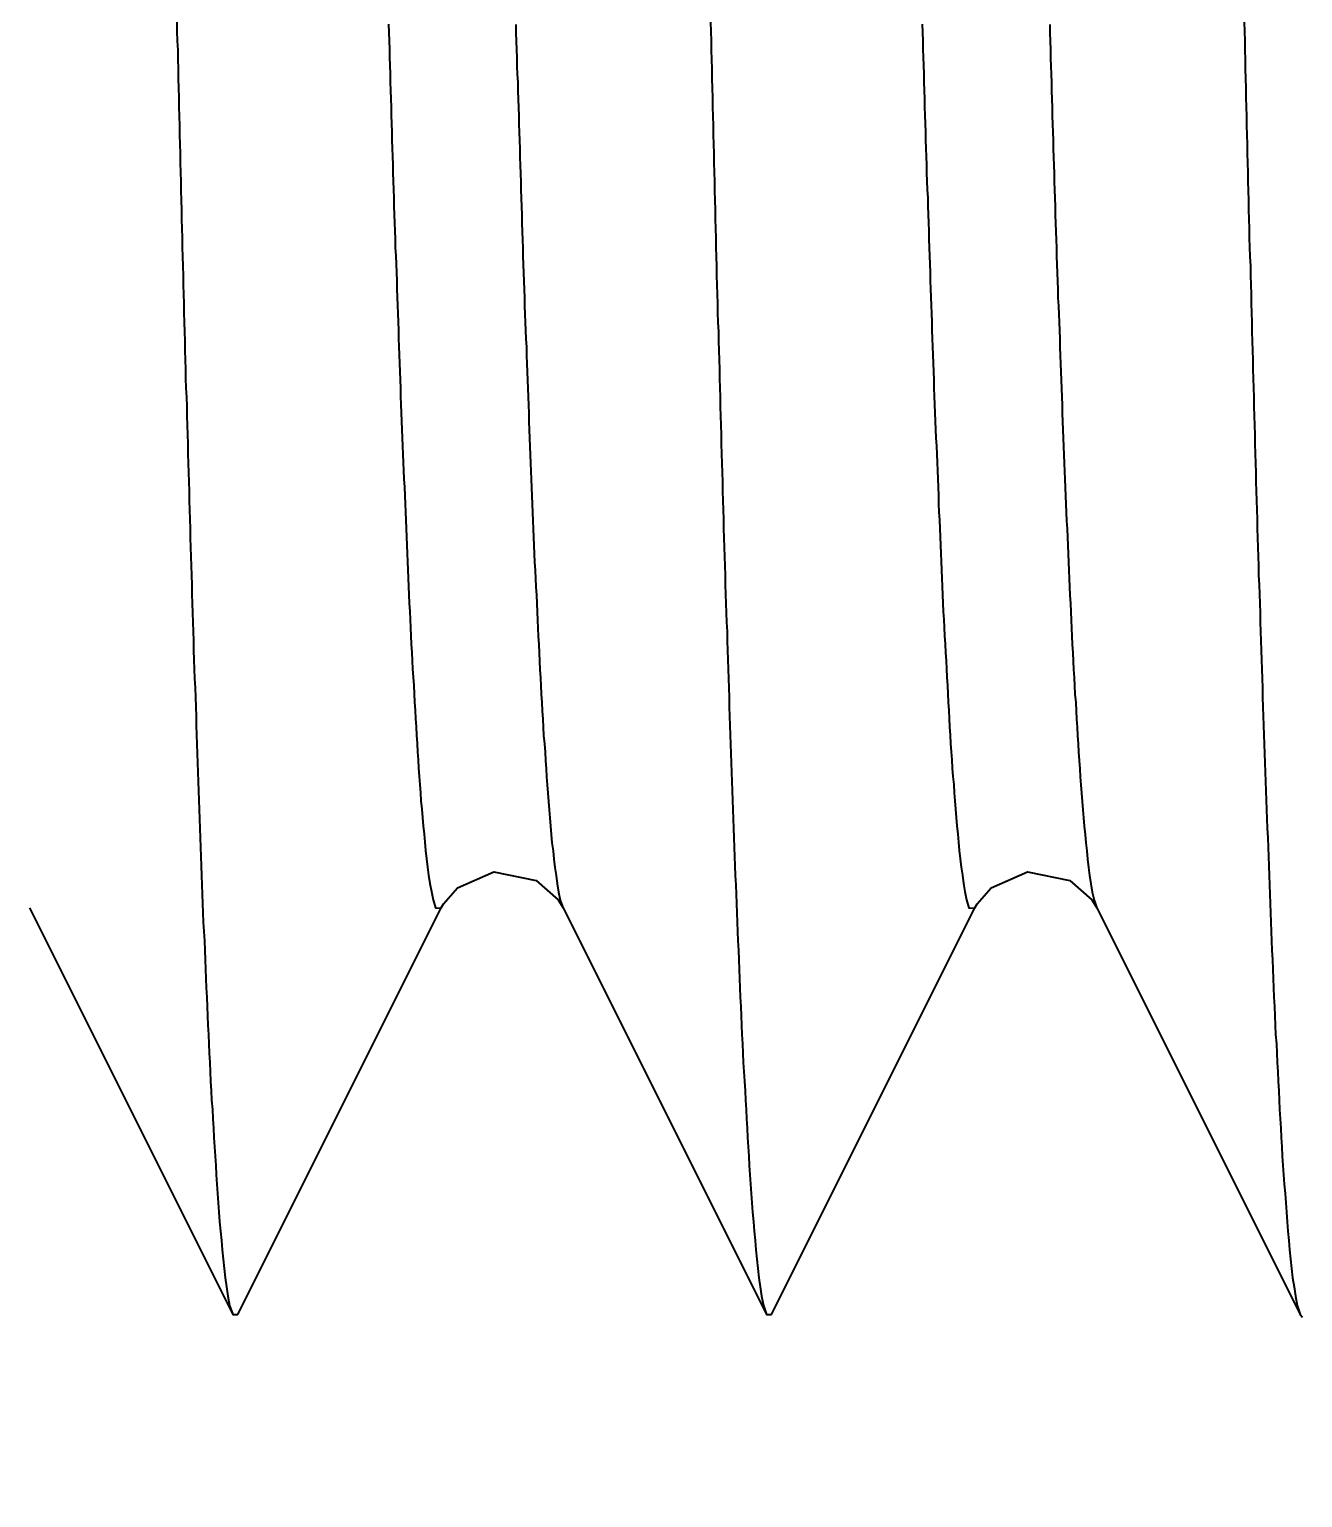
# Model space of a CAD drawing. Header units: millimetres. Extents: x 0 to 3800, y -67 to 2530.
# Drawn here: x 2236.872 to 2240.546, y 875.856 to 880.093 of the extents above; entities that cross this region are included whole.
import ezdxf

# ---------------------------------------------------------------- set-up
doc = ezdxf.new("R2010")
doc.units = ezdxf.units.MM
doc.layers.add('내부선 및 부속', color=4, linetype='Continuous')
doc.layers.add('치수선', color=7, linetype='Continuous')
doc.styles.add('____', font='')
doc.styles.get('____').set_extended_font_data('굴림')
doc.dimstyles.new('MSADIM', dxfattribs={"dimtxt": 33, "dimasz": 17, "dimexe": 10, "dimexo": 7.5, "dimgap": 10, "dimtad": 0, "dimtih": 1, "dimtoh": 1, "dimdec": 0, "dimzin": 1, "dimdsep": 46, "dimtxsty": '____', "dimcen": 11.25, "dimadec": 0, "dimazin": 0, "dimtfac": 1, "dimtdec": 0, "dimtix": 1, "dimtmove": 0, "dimatfit": 3, "dimfxl": 1, "dimtolj": 1, "dimtzin": 1, "dimarcsym": 0})

# ---------------------------------------------------------------- blocks, each defined once
blk = doc.blocks.new('*D36')
at = {"layer": '치수선', "color": 0, "linetype": 'Continuous', "lineweight": -2, "transparency": 16777216}
for p, q in [((2185.0236, 892.8024), (2164.7346, 892.8024)), ((2174.7346, 875.8024), (2174.7346, 782.8857)), ((2174.7346, 644.8024), (2174.7346, 737.2532)), ((2277.0236, 627.8024), (2164.7346, 627.8024))]:
    blk.add_line(p, q, dxfattribs=at)
at = {"layer": '치수선', "color": 0, "linetype": 'Continuous', "transparency": 16777216}
for points in [[(2171.9013, 875.8024), (2177.5679, 875.8024), (2174.7346, 892.8024)], [(2171.9013, 644.8024), (2177.5679, 644.8024), (2174.7346, 627.8024)]]:
    blk.add_solid(points, dxfattribs=at)
at = {"layer": '치수선', "color": 0, "linetype": 'Continuous', "transparency": 16777216, "insert": (2174.7346, 760.0695), "char_height": 25, "attachment_point": 5, "style": '____'}
blk.add_mtext('\\A1;265', dxfattribs=at)
blk = doc.blocks.new('*D37')
at = {"layer": '치수선', "color": 0, "linetype": 'Continuous', "lineweight": -2, "transparency": 16777216}
for p, q in [((2157.2346, 892.8024), (2094.528, 892.8024)), ((2104.528, 875.8024), (2104.528, 597.3935)), ((2104.528, 274.8024), (2104.528, 551.761)), ((2237.0236, 257.8024), (2094.528, 257.8024))]:
    blk.add_line(p, q, dxfattribs=at)
at = {"layer": '치수선', "color": 0, "linetype": 'Continuous', "transparency": 16777216}
for points in [[(2101.6947, 875.8024), (2107.3613, 875.8024), (2104.528, 892.8024)], [(2101.6947, 274.8024), (2107.3613, 274.8024), (2104.528, 257.8024)]]:
    blk.add_solid(points, dxfattribs=at)
at = {"layer": '치수선', "color": 0, "linetype": 'Continuous', "transparency": 16777216, "insert": (2104.528, 574.5773), "char_height": 25, "attachment_point": 5, "style": '____'}
blk.add_mtext('\\A1;635', dxfattribs=at)

msp = doc.modelspace()

# ---------------------------------------------------------------- linework, layer by layer
at = {"layer": '내부선 및 부속', "linetype": 'Continuous'}
for p, q in [((2236.8719, 877.558), (2237.4587, 876.3849)), ((2237.4733, 876.3849), (2238.0602, 877.558)), ((2238.4117, 877.558), (2238.9985, 876.3849)), ((2239.0132, 876.3849), (2239.6, 877.558)), ((2239.9515, 877.558), (2240.5384, 876.3849)), ((2237.4587, 876.3849), (2237.4733, 876.3849)), ((2238.9985, 876.3849), (2239.0132, 876.3849)), ((2240.5384, 876.3849), (2240.5457, 876.3776))]:
    msp.add_line(p, q, dxfattribs=at)
at = {"layer": '내부선 및 부속', "linetype": 'Continuous', "flags": 128}
for points in [[(2237.2978, 880.1137), (2237.2978, 880.0867), (2237.2988, 880.0597), (2237.2998, 880.0327), (2237.2998, 880.0057), (2237.3008, 879.9787), (2237.3008, 879.9517), (2237.3018, 879.9237), (2237.3028, 879.8967), (2237.3028, 879.8697), (2237.3038, 879.8427), (2237.3048, 879.8157), (2237.3048, 879.7887), (2237.3058, 879.7617), (2237.3068, 879.7347), (2237.3068, 879.7077), (2237.3078, 879.6807), (2237.3088, 879.6537), (2237.3088, 879.6267), (2237.3098, 879.5997), (2237.3108, 879.5727), (2237.3108, 879.5457), (2237.3118, 879.5187), (2237.3128, 879.4917), (2237.3128, 879.4647), (2237.3138, 879.4377), (2237.3148, 879.4097), (2237.3158, 879.3827), (2237.3158, 879.3557), (2237.3168, 879.3287), (2237.3178, 879.3017), (2237.3178, 879.2747), (2237.3178, 879.2747), (2237.3188, 879.2477), (2237.3198, 879.2207), (2237.3208, 879.1937), (2237.3208, 879.1667), (2237.3218, 879.1397), (2237.3228, 879.1127), (2237.3228, 879.0857), (2237.3238, 879.0587), (2237.3248, 879.0317), (2237.3258, 879.0047), (2237.3258, 878.9777), (2237.3268, 878.9507), (2237.3278, 878.9237), (2237.3288, 878.8967), (2237.3288, 878.8687), (2237.3298, 878.8417), (2237.3308, 878.8147), (2237.3318, 878.7877), (2237.3328, 878.7607), (2237.3328, 878.7337), (2237.3338, 878.7067), (2237.3348, 878.6797), (2237.3358, 878.6527), (2237.3358, 878.6257), (2237.3368, 878.5987), (2237.3378, 878.5717), (2237.3388, 878.5447), (2237.3398, 878.5177), (2237.3408, 878.4907), (2237.3408, 878.4637), (2237.3418, 878.4367), (2237.3428, 878.4097), (2237.3438, 878.3827), (2237.3448, 878.3557), (2237.3458, 878.3287), (2237.3458, 878.3017), (2237.3468, 878.2737), (2237.3478, 878.2467), (2237.3488, 878.2197), (2237.3498, 878.1927), (2237.3508, 878.1657), (2237.3518, 878.1387), (2237.3528, 878.1117), (2237.3528, 878.0847), (2237.3538, 878.0577), (2237.3548, 878.0307), (2237.3558, 878.0037), (2237.3568, 877.9767), (2237.3578, 877.9497), (2237.3588, 877.9227), (2237.3598, 877.8957), (2237.3608, 877.8687), (2237.3618, 877.8417), (2237.3628, 877.8147), (2237.3638, 877.7877), (2237.3648, 877.7607), (2237.3658, 877.7337), (2237.3668, 877.7067), (2237.3678, 877.6797), (2237.3688, 877.6517), (2237.3698, 877.6247), (2237.3708, 877.5977), (2237.3718, 877.5707), (2237.3728, 877.5437), (2237.3738, 877.5167), (2237.3748, 877.4897), (2237.3768, 877.4627), (2237.3778, 877.4357), (2237.3788, 877.4087), (2237.3798, 877.3817), (2237.3808, 877.3547), (2237.3818, 877.3277), (2237.3838, 877.3007), (2237.3848, 877.2737), (2237.3858, 877.2467), (2237.3868, 877.2197), (2237.3888, 877.1927), (2237.3898, 877.1657), (2237.3908, 877.1387), (2237.3928, 877.1117), (2237.3938, 877.0847), (2237.3948, 877.0577), (2237.3968, 877.0307), (2237.3978, 877.0037), (2237.3998, 876.9767), (2237.4008, 876.9497), (2237.4028, 876.9227), (2237.4038, 876.8957), (2237.4058, 876.8687), (2237.4078, 876.8417), (2237.4098, 876.8147), (2237.4108, 876.7877), (2237.4128, 876.7607), (2237.4148, 876.7337), (2237.4168, 876.7067), (2237.4188, 876.6797), (2237.4208, 876.6527), (2237.4238, 876.6257), (2237.4258, 876.5987), (2237.4278, 876.5717), (2237.4278, 876.5717), (2237.4308, 876.5447), (2237.4338, 876.5177), (2237.4368, 876.4907), (2237.4408, 876.4647), (2237.4448, 876.4377), (2237.4498, 876.4107), (2237.4588, 876.3847), (2237.4588, 876.3847)], [(2237.9078, 880.1077), (2237.9088, 880.0837), (2237.9098, 880.0597), (2237.9108, 880.0357), (2237.9108, 880.0127), (2237.9118, 879.9887), (2237.9128, 879.9647), (2237.9128, 879.9407), (2237.9138, 879.9167), (2237.9148, 879.8927), (2237.9158, 879.8687), (2237.9158, 879.8457), (2237.9168, 879.8217), (2237.9178, 879.7977), (2237.9178, 879.7737), (2237.9188, 879.7497), (2237.9198, 879.7257), (2237.9208, 879.7017), (2237.9208, 879.6787), (2237.9218, 879.6547), (2237.9228, 879.6307), (2237.9238, 879.6067), (2237.9238, 879.5827), (2237.9248, 879.5587), (2237.9258, 879.5347), (2237.9268, 879.5117), (2237.9278, 879.4877), (2237.9278, 879.4637), (2237.9288, 879.4397), (2237.9298, 879.4157), (2237.9298, 879.4157), (2237.9308, 879.3917), (2237.9318, 879.3677), (2237.9318, 879.3447), (2237.9328, 879.3207), (2237.9338, 879.2967), (2237.9348, 879.2727), (2237.9358, 879.2487), (2237.9368, 879.2247), (2237.9368, 879.2007), (2237.9378, 879.1777), (2237.9388, 879.1537), (2237.9398, 879.1297), (2237.9408, 879.1057), (2237.9418, 879.0817), (2237.9428, 879.0577), (2237.9428, 879.0337), (2237.9438, 879.0107), (2237.9448, 878.9867), (2237.9458, 878.9627), (2237.9468, 878.9387), (2237.9478, 878.9147), (2237.9488, 878.8907), (2237.9498, 878.8677), (2237.9508, 878.8437), (2237.9518, 878.8197), (2237.9528, 878.7957), (2237.9538, 878.7717), (2237.9548, 878.7477), (2237.9558, 878.7237), (2237.9568, 878.7007), (2237.9578, 878.6767), (2237.9588, 878.6527), (2237.9598, 878.6287), (2237.9608, 878.6047), (2237.9618, 878.5807), (2237.9628, 878.5577), (2237.9638, 878.5337), (2237.9648, 878.5097), (2237.9658, 878.4857), (2237.9668, 878.4617), (2237.9678, 878.4377), (2237.9698, 878.4137), (2237.9708, 878.3907), (2237.9718, 878.3667), (2237.9728, 878.3427), (2237.9738, 878.3187), (2237.9758, 878.2947), (2237.9768, 878.2707), (2237.9778, 878.2477), (2237.9788, 878.2237), (2237.9808, 878.1997), (2237.9818, 878.1757), (2237.9828, 878.1517), (2237.9848, 878.1277), (2237.9858, 878.1047), (2237.9878, 878.0807), (2237.9888, 878.0567), (2237.9908, 878.0327), (2237.9918, 878.0087), (2237.9938, 877.9857), (2237.9948, 877.9617), (2237.9968, 877.9377), (2237.9988, 877.9137), (2238.0008, 877.8897), (2238.0018, 877.8667), (2238.0038, 877.8427), (2238.0058, 877.8187), (2238.0078, 877.7947), (2238.0108, 877.7707), (2238.0128, 877.7477), (2238.0148, 877.7237), (2238.0178, 877.6997), (2238.0208, 877.6757), (2238.0238, 877.6527), (2238.0278, 877.6287), (2238.0318, 877.6057), (2238.0368, 877.5817), (2238.0438, 877.5587), (2238.0598, 877.5577), (2238.0598, 877.5577)], [(2238.2758, 880.1067), (2238.2758, 880.0827), (2238.2768, 880.0587), (2238.2778, 880.0347), (2238.2788, 880.0107), (2238.2788, 879.9867), (2238.2798, 879.9637), (2238.2808, 879.9397), (2238.2808, 879.9157), (2238.2818, 879.8917), (2238.2828, 879.8677), (2238.2838, 879.8437), (2238.2838, 879.8197), (2238.2848, 879.7967), (2238.2858, 879.7727), (2238.2868, 879.7487), (2238.2868, 879.7247), (2238.2878, 879.7007), (2238.2888, 879.6767), (2238.2898, 879.6527), (2238.2898, 879.6297), (2238.2908, 879.6057), (2238.2918, 879.5817), (2238.2928, 879.5577), (2238.2928, 879.5337), (2238.2938, 879.5097), (2238.2948, 879.4857), (2238.2958, 879.4627), (2238.2958, 879.4387), (2238.2958, 879.4387), (2238.2968, 879.4147), (2238.2978, 879.3907), (2238.2988, 879.3667), (2238.2998, 879.3427), (2238.3008, 879.3187), (2238.3008, 879.2957), (2238.3018, 879.2717), (2238.3028, 879.2477), (2238.3038, 879.2237), (2238.3048, 879.1997), (2238.3058, 879.1757), (2238.3058, 879.1517), (2238.3068, 879.1287), (2238.3078, 879.1047), (2238.3088, 879.0807), (2238.3098, 879.0567), (2238.3108, 879.0327), (2238.3118, 879.0087), (2238.3128, 878.9857), (2238.3128, 878.9617), (2238.3138, 878.9377), (2238.3148, 878.9137), (2238.3158, 878.8897), (2238.3168, 878.8657), (2238.3178, 878.8417), (2238.3188, 878.8187), (2238.3198, 878.7947), (2238.3208, 878.7707), (2238.3218, 878.7467), (2238.3228, 878.7227), (2238.3238, 878.6987), (2238.3248, 878.6747), (2238.3258, 878.6517), (2238.3268, 878.6277), (2238.3278, 878.6037), (2238.3288, 878.5797), (2238.3298, 878.5557), (2238.3308, 878.5317), (2238.3318, 878.5087), (2238.3328, 878.4847), (2238.3348, 878.4607), (2238.3358, 878.4367), (2238.3368, 878.4127), (2238.3378, 878.3887), (2238.3388, 878.3657), (2238.3398, 878.3417), (2238.3418, 878.3177), (2238.3428, 878.2937), (2238.3438, 878.2697), (2238.3448, 878.2457), (2238.3468, 878.2217), (2238.3478, 878.1987), (2238.3488, 878.1747), (2238.3508, 878.1507), (2238.3518, 878.1267), (2238.3538, 878.1027), (2238.3548, 878.0797), (2238.3558, 878.0557), (2238.3578, 878.0317), (2238.3598, 878.0077), (2238.3608, 877.9837), (2238.3628, 877.9597), (2238.3638, 877.9367), (2238.3658, 877.9127), (2238.3678, 877.8887), (2238.3698, 877.8647), (2238.3718, 877.8407), (2238.3738, 877.8177), (2238.3758, 877.7937), (2238.3778, 877.7697), (2238.3798, 877.7457), (2238.3828, 877.7227), (2238.3848, 877.6987), (2238.3878, 877.6747), (2238.3918, 877.6517), (2238.3948, 877.6277), (2238.3988, 877.6037), (2238.4038, 877.5807), (2238.4118, 877.5577), (2238.4118, 877.5577)], [(2238.8368, 880.1137), (2238.8378, 880.0867), (2238.8388, 880.0597), (2238.8388, 880.0327), (2238.8398, 880.0057), (2238.8408, 879.9787), (2238.8408, 879.9517), (2238.8418, 879.9237), (2238.8428, 879.8967), (2238.8428, 879.8697), (2238.8438, 879.8427), (2238.8448, 879.8157), (2238.8448, 879.7887), (2238.8458, 879.7617), (2238.8468, 879.7347), (2238.8468, 879.7077), (2238.8478, 879.6807), (2238.8488, 879.6537), (2238.8488, 879.6267), (2238.8498, 879.5997), (2238.8508, 879.5727), (2238.8508, 879.5457), (2238.8518, 879.5187), (2238.8528, 879.4917), (2238.8528, 879.4647), (2238.8538, 879.4377), (2238.8548, 879.4097), (2238.8548, 879.3827), (2238.8558, 879.3557), (2238.8568, 879.3287), (2238.8578, 879.3017), (2238.8578, 879.2747), (2238.8578, 879.2747), (2238.8588, 879.2477), (2238.8598, 879.2207), (2238.8598, 879.1937), (2238.8608, 879.1667), (2238.8618, 879.1397), (2238.8628, 879.1127), (2238.8628, 879.0857), (2238.8638, 879.0587), (2238.8648, 879.0317), (2238.8648, 879.0047), (2238.8658, 878.9777), (2238.8668, 878.9507), (2238.8678, 878.9237), (2238.8678, 878.8967), (2238.8688, 878.8687), (2238.8698, 878.8417), (2238.8708, 878.8147), (2238.8718, 878.7877), (2238.8718, 878.7607), (2238.8728, 878.7337), (2238.8738, 878.7067), (2238.8748, 878.6797), (2238.8748, 878.6527), (2238.8758, 878.6257), (2238.8768, 878.5987), (2238.8778, 878.5717), (2238.8788, 878.5447), (2238.8798, 878.5177), (2238.8798, 878.4907), (2238.8808, 878.4637), (2238.8818, 878.4367), (2238.8828, 878.4097), (2238.8838, 878.3827), (2238.8848, 878.3557), (2238.8848, 878.3287), (2238.8858, 878.3017), (2238.8868, 878.2737), (2238.8878, 878.2467), (2238.8888, 878.2197), (2238.8898, 878.1927), (2238.8908, 878.1657), (2238.8908, 878.1387), (2238.8918, 878.1117), (2238.8928, 878.0847), (2238.8938, 878.0577), (2238.8948, 878.0307), (2238.8958, 878.0037), (2238.8968, 877.9767), (2238.8978, 877.9497), (2238.8988, 877.9227), (2238.8998, 877.8957), (2238.9008, 877.8687), (2238.9018, 877.8417), (2238.9028, 877.8147), (2238.9038, 877.7877), (2238.9048, 877.7607), (2238.9058, 877.7337), (2238.9068, 877.7067), (2238.9078, 877.6797), (2238.9088, 877.6517), (2238.9098, 877.6247), (2238.9108, 877.5977), (2238.9118, 877.5707), (2238.9128, 877.5437), (2238.9138, 877.5167), (2238.9148, 877.4897), (2238.9158, 877.4627), (2238.9178, 877.4357), (2238.9188, 877.4087), (2238.9198, 877.3817), (2238.9208, 877.3547), (2238.9218, 877.3277), (2238.9228, 877.3007), (2238.9248, 877.2737), (2238.9258, 877.2467), (2238.9268, 877.2197), (2238.9278, 877.1927), (2238.9298, 877.1657), (2238.9308, 877.1387), (2238.9318, 877.1117), (2238.9338, 877.0847), (2238.9348, 877.0577), (2238.9368, 877.0307), (2238.9378, 877.0037), (2238.9398, 876.9767), (2238.9408, 876.9497), (2238.9428, 876.9227), (2238.9438, 876.8957), (2238.9458, 876.8687), (2238.9478, 876.8417), (2238.9488, 876.8147), (2238.9508, 876.7877), (2238.9528, 876.7607), (2238.9548, 876.7337), (2238.9568, 876.7067), (2238.9588, 876.6797), (2238.9608, 876.6527), (2238.9628, 876.6257), (2238.9658, 876.5987), (2238.9678, 876.5717), (2238.9678, 876.5717), (2238.9708, 876.5447), (2238.9738, 876.5177), (2238.9768, 876.4907), (2238.9808, 876.4647), (2238.9848, 876.4377), (2238.9898, 876.4107), (2238.9988, 876.3847), (2238.9988, 876.3847)], [(2239.4478, 880.1077), (2239.4488, 880.0837), (2239.4498, 880.0597), (2239.4498, 880.0357), (2239.4508, 880.0127), (2239.4518, 879.9887), (2239.4528, 879.9647), (2239.4528, 879.9407), (2239.4538, 879.9167), (2239.4548, 879.8927), (2239.4548, 879.8687), (2239.4558, 879.8457), (2239.4568, 879.8217), (2239.4578, 879.7977), (2239.4578, 879.7737), (2239.4588, 879.7497), (2239.4598, 879.7257), (2239.4608, 879.7017), (2239.4608, 879.6787), (2239.4618, 879.6547), (2239.4628, 879.6307), (2239.4638, 879.6067), (2239.4638, 879.5827), (2239.4648, 879.5587), (2239.4658, 879.5347), (2239.4668, 879.5117), (2239.4668, 879.4877), (2239.4678, 879.4637), (2239.4688, 879.4397), (2239.4698, 879.4157), (2239.4698, 879.4157), (2239.4708, 879.3917), (2239.4708, 879.3677), (2239.4718, 879.3447), (2239.4728, 879.3207), (2239.4738, 879.2967), (2239.4748, 879.2727), (2239.4758, 879.2487), (2239.4758, 879.2247), (2239.4768, 879.2007), (2239.4778, 879.1777), (2239.4788, 879.1537), (2239.4798, 879.1297), (2239.4808, 879.1057), (2239.4818, 879.0817), (2239.4818, 879.0577), (2239.4828, 879.0347), (2239.4838, 879.0107), (2239.4848, 878.9867), (2239.4858, 878.9627), (2239.4868, 878.9387), (2239.4878, 878.9147), (2239.4888, 878.8907), (2239.4898, 878.8677), (2239.4908, 878.8437), (2239.4918, 878.8197), (2239.4928, 878.7957), (2239.4938, 878.7717), (2239.4948, 878.7477), (2239.4948, 878.7237), (2239.4958, 878.7007), (2239.4978, 878.6767), (2239.4988, 878.6527), (2239.4998, 878.6287), (2239.5008, 878.6047), (2239.5018, 878.5807), (2239.5028, 878.5577), (2239.5038, 878.5337), (2239.5048, 878.5097), (2239.5058, 878.4857), (2239.5068, 878.4617), (2239.5078, 878.4377), (2239.5088, 878.4137), (2239.5108, 878.3907), (2239.5118, 878.3667), (2239.5128, 878.3427), (2239.5138, 878.3187), (2239.5148, 878.2947), (2239.5168, 878.2707), (2239.5178, 878.2477), (2239.5188, 878.2237), (2239.5208, 878.1997), (2239.5218, 878.1757), (2239.5228, 878.1517), (2239.5248, 878.1277), (2239.5258, 878.1047), (2239.5268, 878.0807), (2239.5288, 878.0567), (2239.5298, 878.0327), (2239.5318, 878.0087), (2239.5338, 877.9857), (2239.5348, 877.9617), (2239.5368, 877.9377), (2239.5388, 877.9137), (2239.5398, 877.8897), (2239.5418, 877.8667), (2239.5438, 877.8427), (2239.5458, 877.8187), (2239.5478, 877.7947), (2239.5508, 877.7707), (2239.5528, 877.7477), (2239.5548, 877.7237), (2239.5578, 877.6997), (2239.5608, 877.6757), (2239.5638, 877.6527), (2239.5668, 877.6287), (2239.5708, 877.6057), (2239.5758, 877.5817), (2239.5828, 877.5587), (2239.5998, 877.5577), (2239.5998, 877.5577)], [(2239.8158, 880.1067), (2239.8158, 880.0827), (2239.8168, 880.0587), (2239.8178, 880.0347), (2239.8178, 880.0107), (2239.8188, 879.9867), (2239.8198, 879.9637), (2239.8208, 879.9397), (2239.8208, 879.9157), (2239.8218, 879.8917), (2239.8228, 879.8677), (2239.8228, 879.8437), (2239.8238, 879.8197), (2239.8248, 879.7967), (2239.8258, 879.7727), (2239.8258, 879.7487), (2239.8268, 879.7247), (2239.8278, 879.7007), (2239.8288, 879.6767), (2239.8288, 879.6527), (2239.8298, 879.6297), (2239.8308, 879.6057), (2239.8318, 879.5817), (2239.8318, 879.5577), (2239.8328, 879.5337), (2239.8338, 879.5097), (2239.8348, 879.4857), (2239.8358, 879.4627), (2239.8358, 879.4387), (2239.8358, 879.4387), (2239.8368, 879.4147), (2239.8378, 879.3907), (2239.8388, 879.3667), (2239.8398, 879.3427), (2239.8398, 879.3187), (2239.8408, 879.2957), (2239.8418, 879.2717), (2239.8428, 879.2477), (2239.8438, 879.2237), (2239.8448, 879.1997), (2239.8448, 879.1757), (2239.8458, 879.1517), (2239.8468, 879.1287), (2239.8478, 879.1047), (2239.8488, 879.0807), (2239.8498, 879.0567), (2239.8508, 879.0327), (2239.8518, 879.0087), (2239.8518, 878.9857), (2239.8528, 878.9617), (2239.8538, 878.9377), (2239.8548, 878.9137), (2239.8558, 878.8897), (2239.8568, 878.8657), (2239.8578, 878.8417), (2239.8588, 878.8187), (2239.8598, 878.7947), (2239.8608, 878.7707), (2239.8618, 878.7467), (2239.8628, 878.7227), (2239.8638, 878.6987), (2239.8648, 878.6747), (2239.8658, 878.6517), (2239.8668, 878.6277), (2239.8678, 878.6037), (2239.8688, 878.5797), (2239.8698, 878.5557), (2239.8708, 878.5317), (2239.8718, 878.5087), (2239.8728, 878.4847), (2239.8738, 878.4607), (2239.8758, 878.4367), (2239.8768, 878.4127), (2239.8778, 878.3887), (2239.8788, 878.3657), (2239.8798, 878.3417), (2239.8808, 878.3177), (2239.8828, 878.2937), (2239.8838, 878.2697), (2239.8848, 878.2457), (2239.8868, 878.2227), (2239.8878, 878.1987), (2239.8888, 878.1747), (2239.8908, 878.1507), (2239.8918, 878.1267), (2239.8928, 878.1027), (2239.8948, 878.0797), (2239.8958, 878.0557), (2239.8978, 878.0317), (2239.8988, 878.0077), (2239.9008, 877.9837), (2239.9028, 877.9597), (2239.9038, 877.9367), (2239.9058, 877.9127), (2239.9078, 877.8887), (2239.9098, 877.8647), (2239.9118, 877.8407), (2239.9138, 877.8177), (2239.9158, 877.7937), (2239.9178, 877.7697), (2239.9198, 877.7457), (2239.9228, 877.7227), (2239.9248, 877.6987), (2239.9278, 877.6747), (2239.9308, 877.6517), (2239.9348, 877.6277), (2239.9388, 877.6037), (2239.9438, 877.5807), (2239.9518, 877.5577), (2239.9518, 877.5577)], [(2240.3768, 880.1137), (2240.3778, 880.0867), (2240.3788, 880.0597), (2240.3788, 880.0327), (2240.3798, 880.0057), (2240.3798, 879.9787), (2240.3808, 879.9517), (2240.3818, 879.9237), (2240.3818, 879.8967), (2240.3828, 879.8697), (2240.3838, 879.8427), (2240.3838, 879.8157), (2240.3848, 879.7887), (2240.3858, 879.7617), (2240.3858, 879.7347), (2240.3868, 879.7077), (2240.3878, 879.6807), (2240.3878, 879.6537), (2240.3888, 879.6267), (2240.3898, 879.5997), (2240.3898, 879.5727), (2240.3908, 879.5457), (2240.3918, 879.5187), (2240.3918, 879.4917), (2240.3928, 879.4647), (2240.3938, 879.4377), (2240.3948, 879.4097), (2240.3948, 879.3827), (2240.3958, 879.3557), (2240.3968, 879.3287), (2240.3968, 879.3017), (2240.3978, 879.2747), (2240.3978, 879.2747), (2240.3988, 879.2477), (2240.3988, 879.2207), (2240.3998, 879.1937), (2240.4008, 879.1667), (2240.4018, 879.1397), (2240.4018, 879.1127), (2240.4028, 879.0857), (2240.4038, 879.0587), (2240.4048, 879.0317), (2240.4048, 879.0047), (2240.4058, 878.9777), (2240.4068, 878.9507), (2240.4078, 878.9237), (2240.4078, 878.8967), (2240.4088, 878.8687), (2240.4098, 878.8417), (2240.4108, 878.8147), (2240.4108, 878.7877), (2240.4118, 878.7607), (2240.4128, 878.7337), (2240.4138, 878.7067), (2240.4148, 878.6797), (2240.4148, 878.6527), (2240.4158, 878.6257), (2240.4168, 878.5987), (2240.4178, 878.5717), (2240.4188, 878.5447), (2240.4188, 878.5177), (2240.4198, 878.4907), (2240.4208, 878.4637), (2240.4218, 878.4367), (2240.4228, 878.4097), (2240.4228, 878.3827), (2240.4238, 878.3557), (2240.4248, 878.3287), (2240.4258, 878.3017), (2240.4268, 878.2737), (2240.4278, 878.2467), (2240.4288, 878.2197), (2240.4298, 878.1927), (2240.4298, 878.1657), (2240.4308, 878.1387), (2240.4318, 878.1117), (2240.4328, 878.0847), (2240.4338, 878.0577), (2240.4348, 878.0307), (2240.4358, 878.0037), (2240.4368, 877.9767), (2240.4378, 877.9497), (2240.4388, 877.9227), (2240.4398, 877.8957), (2240.4408, 877.8687), (2240.4418, 877.8417), (2240.4428, 877.8147), (2240.4438, 877.7877), (2240.4448, 877.7607), (2240.4458, 877.7337), (2240.4468, 877.7067), (2240.4478, 877.6797), (2240.4488, 877.6517), (2240.4498, 877.6247), (2240.4508, 877.5977), (2240.4518, 877.5707), (2240.4528, 877.5437), (2240.4538, 877.5167), (2240.4548, 877.4897), (2240.4558, 877.4627), (2240.4568, 877.4357), (2240.4588, 877.4087), (2240.4598, 877.3817), (2240.4608, 877.3547), (2240.4618, 877.3277), (2240.4628, 877.3007), (2240.4648, 877.2737), (2240.4658, 877.2467), (2240.4668, 877.2197), (2240.4678, 877.1927), (2240.4698, 877.1657), (2240.4708, 877.1387), (2240.4718, 877.1117), (2240.4738, 877.0847), (2240.4748, 877.0577), (2240.4768, 877.0307), (2240.4778, 877.0037), (2240.4788, 876.9767), (2240.4808, 876.9497), (2240.4828, 876.9227), (2240.4838, 876.8957), (2240.4858, 876.8687), (2240.4868, 876.8417), (2240.4888, 876.8147), (2240.4908, 876.7877), (2240.4928, 876.7607), (2240.4948, 876.7337), (2240.4968, 876.7067), (2240.4988, 876.6797), (2240.5008, 876.6527), (2240.5028, 876.6257), (2240.5058, 876.5987), (2240.5078, 876.5717), (2240.5078, 876.5717), (2240.5108, 876.5447), (2240.5138, 876.5177), (2240.5168, 876.4907), (2240.5208, 876.4647), (2240.5248, 876.4377), (2240.5298, 876.4107), (2240.5388, 876.3847), (2240.5388, 876.3847)], [(2238.0601, 877.5579), (2238.0669, 877.5701), (2238.1074, 877.616), (2238.2116, 877.6621), (2238.3341, 877.637), (2238.3972, 877.5816), (2238.4117, 877.5581)], [(2239.5999, 877.5579), (2239.6068, 877.5701), (2239.6472, 877.616), (2239.7514, 877.6621), (2239.8739, 877.637), (2239.937, 877.5816), (2239.9515, 877.5581)]]:
    msp.add_lwpolyline(points, dxfattribs=at)

# ---------------------------------------------------------------- dimensions: what is measured, and where the dimension line sits
at = {"layer": '치수선', "linetype": 'Continuous'}
for base, p1, p2, picture, middle in [((2104.528, 257.8024), (2164.7346, 892.8024), (2244.5236, 257.8024), '*D37', (2104.528, 574.5773)), ((2174.7346, 627.8024), (2192.5236, 892.8024), (2284.5236, 627.8024), '*D36', (2174.7346, 760.0695))]:
    dim = msp.add_linear_dim(base=base, p1=p1, p2=p2, angle=90, dimstyle='MSADIM', override={"dimtxt": 25}, dxfattribs=at)
    dim.commit()
    dim.dimension.update_dxf_attribs({"geometry": picture, "text_midpoint": middle, "dimtype": 160})

doc.saveas('drawing.dxf')
